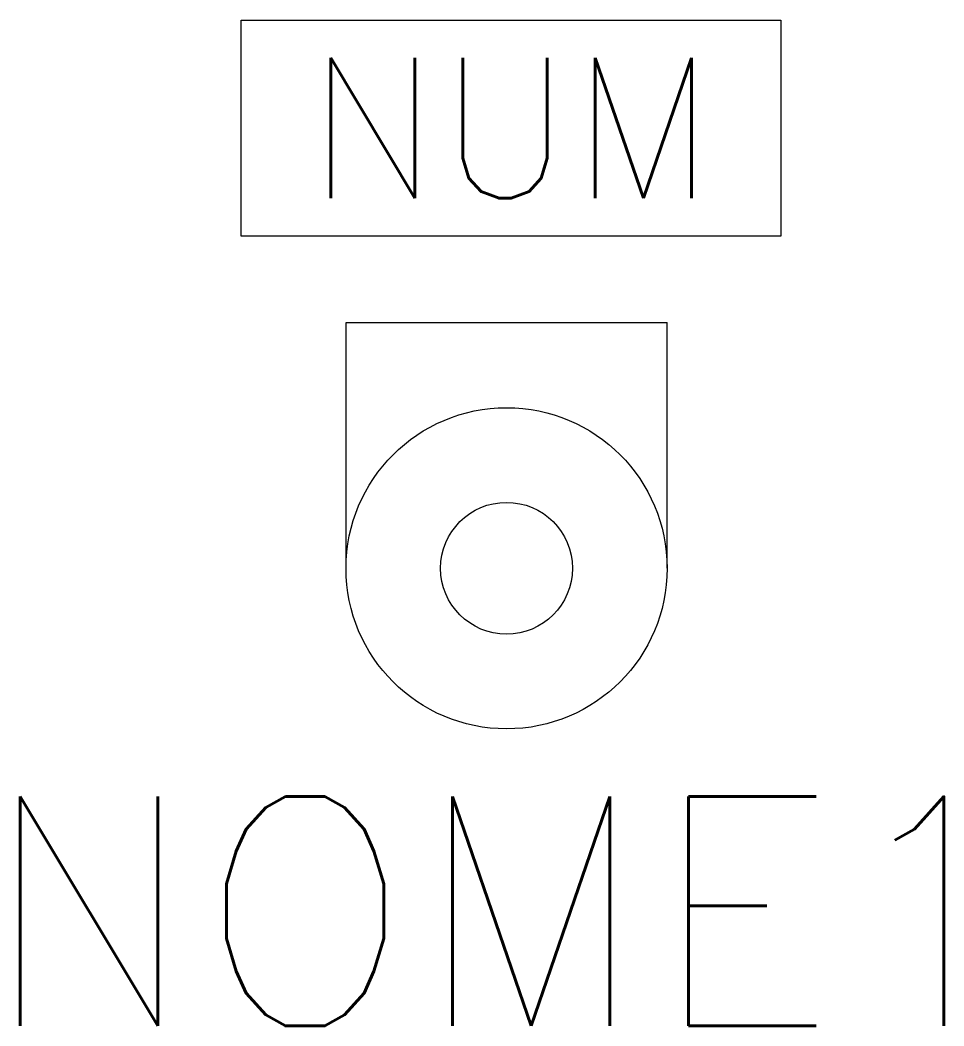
# Model space of a CAD drawing. Header units: millimetres. Extents: x -10.46 to -1.9, y -14.47 to -5.15.
import ezdxf
from ezdxf.enums import TextEntityAlignment as Align

# ---------------------------------------------------------------- set-up
doc = ezdxf.new("R2010")
doc.units = ezdxf.units.MM
doc.linetypes.add('DOT', pattern=[0.25, 0, -0.25])
doc.styles.add('NORMAL', font='ROMANS.SHX')
doc.styles.add('Romans', font='romans.shx')

msp = doc.modelspace()

# ---------------------------------------------------------------- linework, layer by layer
at = {"color": 7, "linetype": 'Continuous'}
for p, q in [((-8.4119, -5.1492), (-3.4119, -5.1492)), ((-8.4119, -7.1492), (-8.4119, -5.1492)), ((-3.4119, -5.1492), (-3.4119, -7.1492)), ((-3.4119, -7.1492), (-8.4119, -7.1492))]:
    msp.add_line(p, q, dxfattribs=at)
for p, q in [((-7.4412, -7.9506), (-4.4662, -7.9506)), ((-7.4412, -10.2275), (-7.4412, -7.9506)), ((-4.4662, -10.2275), (-4.4662, -7.9506))]:
    msp.add_line(p, q)
msp.add_circle((-5.9537, -10.2275), 1.4875)
at = {"color": 0}
msp.add_circle((-5.9537, -10.2275), 0.6109, dxfattribs=at)

# ---------------------------------------------------------------- texts
at = {"color": 7, "linetype": 'Continuous', "style": 'Romans'}
msp.add_attdef('NUM', text='NUM', height=1.3, dxfattribs=at).set_placement((-5.9119, -6.1492), align=Align.MIDDLE_CENTER)
at = {"linetype": 'DOT', "style": 'NORMAL'}
msp.add_attdef('NOME1', text='NOME1', height=2.125, dxfattribs=at).set_placement((-5.9537, -13.4041), align=Align.MIDDLE_CENTER)

doc.saveas('drawing.dxf')
